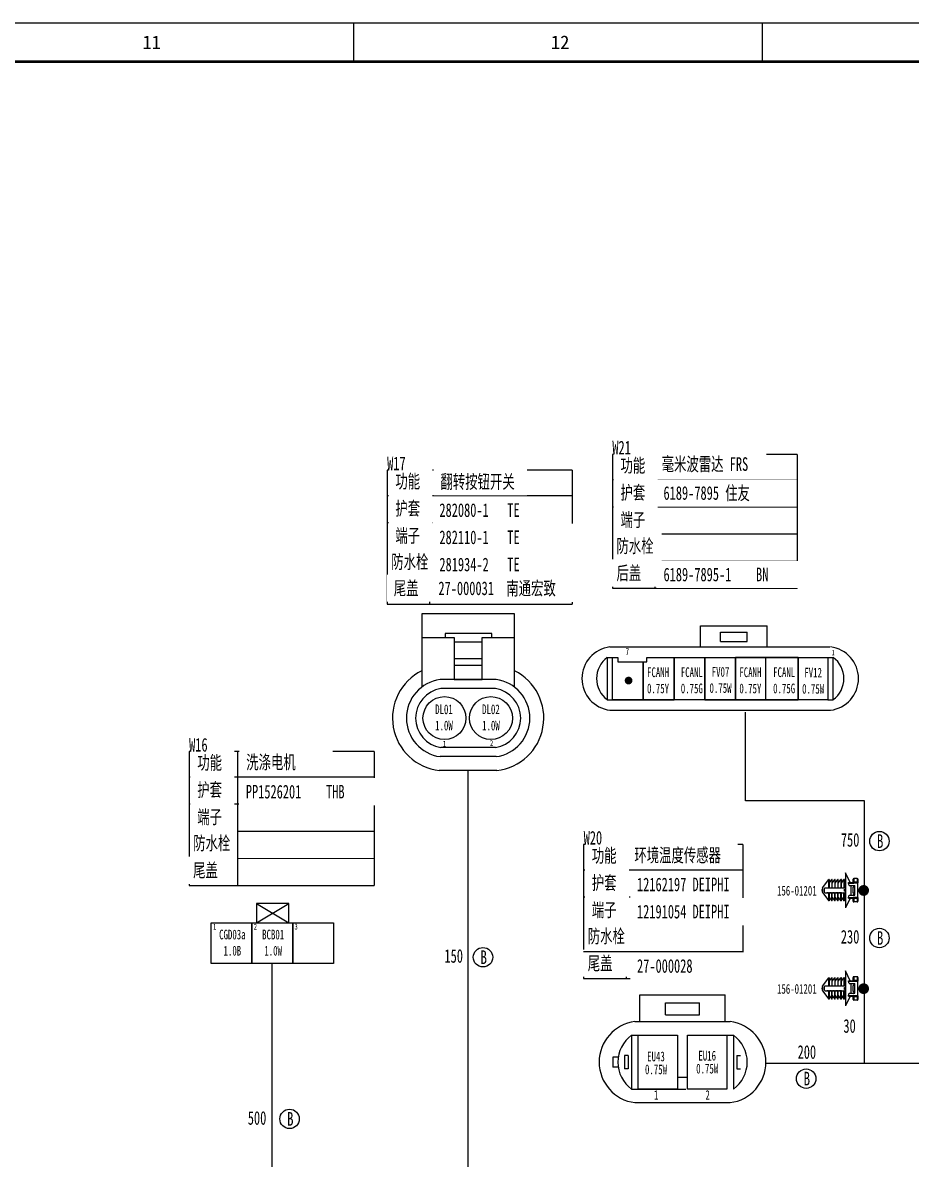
# Model space of a CAD drawing. Header units: millimetres. Extents: x 3853 to 7217, y 3585 to 4426.
# Drawn here: x 4924.1 to 5152.8, y 4133.3 to 4425.9 of the extents above; entities that cross this region are included whole.
import ezdxf

# ---------------------------------------------------------------- set-up
doc = ezdxf.new("R2010")
doc.units = ezdxf.units.MM
doc.layers.get('0').update_dxf_attribs({"lineweight": 25})
doc.layers.add('_0', color=7, linetype='Continuous', lineweight=25)
doc.layers.add('图框层', color=7, linetype='Continuous', lineweight=25)
doc.styles.get("Standard").update_dxf_attribs({"font": ''})
doc.styles.add('标准', font='', dxfattribs={"width": 0.667})
doc.styles.get('Standard').set_extended_font_data('SimSun')
doc.styles.get('标准').set_extended_font_data('SimSun')

# ---------------------------------------------------------------- blocks, each defined once
blk = doc.blocks.new('ZwmFrameMain_A0X4^_^分区图框^_^landscape')
at = {"color": 3}
for p, q in [((1131.38, 831), (1131.38, 821)), ((1236.5, 831), (1236.5, 821))]:
    blk.add_line(p, q, dxfattribs=at)
at = {"lineweight": 50}
blk.add_line((0, 821), (3329, 821), dxfattribs=at)
at = {"layer": '图框层', "color": 1}
blk.add_line((-25, 831), (3339, 831), dxfattribs=at)
at = {"color": 3, "char_height": 3.5, "attachment_point": 1}
for s, insert in [('11', (1077.03, 827.71)), ('12', (1182.15, 827.71))]:
    blk.add_mtext_dynamic_manual_height_columns(s, width=5.7094, gutter_width=1, heights=[0], dxfattribs=dict(at, insert=insert))

msp = doc.modelspace()

# ---------------------------------------------------------------- hatches: boundary and pattern name
at = {"layer": '_0', "lineweight": -3}
h = msp.add_hatch(color=0, dxfattribs=at)
edge = h.paths.add_edge_path()
edge.add_arc((5080.05, 4256.55), 1.01, 135, 495, ccw=False)
at = {"layer": '_0'}
h = msp.add_hatch(color=0, dxfattribs=at)
edge = h.paths.add_edge_path()
edge.add_arc((5140.55, 4202.51), 1.4, -45, 315, ccw=False)
h = msp.add_hatch(color=1, dxfattribs=at)
edge = h.paths.add_edge_path()
edge.add_arc((5140.55, 4177.22), 1.4, -45, 315, ccw=False)

# ---------------------------------------------------------------- linework, layer by layer
at = {"layer": '_0', "color": 0, "linetype": 'ByBlock', "lineweight": -3}
for p, q in [((5123.47, 4314.79), (5075.87, 4314.79)), ((5086.78, 4314.79), (5086.79, 4280.3)), ((5065.52, 4310.71), (5017.91, 4310.71)), ((5028.82, 4310.71), (5028.83, 4276.22)), ((5075.86, 4301.29), (5123.47, 4301.29)), ((5017.9, 4297.21), (5065.52, 4297.21)), ((5075.87, 4294.29), (5123.47, 4294.29)), ((5075.87, 4294.29), (5123.47, 4294.29)), ((5017.91, 4290.21), (5065.52, 4290.21)), ((5017.91, 4290.21), (5065.52, 4290.21)), ((5075.87, 4287.29), (5123.47, 4287.3)), ((5017.91, 4283.21), (5065.52, 4283.22)), ((5075.87, 4280.3), (5123.47, 4280.31)), ((5017.91, 4276.22), (5065.52, 4276.23)), ((5050.69, 4273.73), (5026.82, 4273.73)), ((5026.82, 4273.73), (5026.82, 4254.86)), ((5050.69, 4254.86), (5050.69, 4273.73)), ((5026.82, 4267.68), (5035.17, 4267.68)), ((5044.86, 4268.69), (5032.83, 4268.69)), ((5032.83, 4268.69), (5032.83, 4267.68)), ((5035.17, 4267.68), (5035.17, 4256.82)), ((5042.41, 4256.82), (5042.41, 4267.68)), ((5042.41, 4267.68), (5050.69, 4267.68)), ((5044.86, 4267.68), (5044.86, 4268.69)), ((5042.41, 4266.42), (5035.17, 4266.42)), ((5035.17, 4266.42), (5035.17, 4262.25)), ((5035.17, 4262.25), (5042.41, 4262.25)), ((5042.41, 4260.41), (5035.17, 4260.41)), ((5042.41, 4260.41), (5035.17, 4260.41)), ((5045.95, 4256.82), (5031.56, 4256.82)), ((5035.17, 4256.82), (5042.41, 4256.82)), ((5045.78, 4254.47), (5031.73, 4254.47)), ((5014.54, 4238.27), (4966.94, 4238.27)), ((5045.78, 4239.32), (5031.73, 4239.32)), ((5045.95, 4236.97), (5031.56, 4236.97)), ((5046.17, 4233.38), (5031.34, 4233.38)), ((5046.17, 4233.38), (5031.34, 4233.38)), ((5038.76, 4105.01), (5038.76, 4233.38)), ((4966.92, 4224.77), (5014.54, 4224.77)), ((4966.93, 4217.77), (5014.54, 4217.77)), ((4966.94, 4217.77), (5014.54, 4217.77)), ((5109.44, 4214.33), (5068.49, 4214.33)), ((5079.39, 4214.33), (5079.4, 4179.84)), ((4966.94, 4210.77), (5014.54, 4210.78)), ((4966.94, 4203.78), (5014.54, 4203.79)), ((5068.47, 4200.83), (5109.44, 4200.83)), ((4984.27, 4194.21), (4992.58, 4199.18)), ((4984.27, 4199.18), (4992.6, 4194.21)), ((4992.58, 4199.18), (4984.27, 4199.18)), ((4984.27, 4199.18), (4984.27, 4194.21)), ((4992.58, 4194.21), (4992.58, 4199.18)), ((4978.96, 4194.21), (4987.27, 4194.21)), ((5068.48, 4193.83), (5109.44, 4193.83)), ((5068.49, 4193.83), (5109.44, 4193.83)), ((4988.36, 4105.01), (4988.36, 4183.73)), ((5068.49, 4179.84), (5109.44, 4179.85))]:
    msp.add_line(p, q, dxfattribs=at)
at = {"layer": '_0', "color": 0}
for p, q in [((5075.87, 4308.29), (5123.47, 4308.28)), ((5017.91, 4304.21), (5065.52, 4304.2)), ((4966.94, 4231.77), (5014.54, 4231.75)), ((5068.49, 4207.83), (5109.44, 4207.81)), ((5082.98, 4168.73), (5082.98, 4175.6)), ((5082.98, 4175.6), (5104.88, 4175.6)), ((5089.55, 4170.49), (5089.55, 4173.56)), ((5089.55, 4173.56), (5098.31, 4173.56)), ((5098.31, 4170.49), (5098.31, 4173.56)), ((5104.88, 4168.73), (5104.88, 4175.6)), ((5089.55, 4170.49), (5098.31, 4170.49)), ((5081.67, 4168.73), (5106.19, 4168.73)), ((5080.79, 4165.24), (5080.79, 4151.36)), ((5080.79, 4165.24), (5092.61, 4165.24)), ((5092.61, 4164.43), (5092.61, 4152.17)), ((5095.24, 4165.24), (5107.07, 4165.24)), ((5107.07, 4165.24), (5107.07, 4151.36)), ((5107.07, 4165.24), (5107.07, 4151.36)), ((5077.41, 4159.6), (5075.97, 4159.6)), ((5075.97, 4159.6), (5075.97, 4156.98)), ((5079.04, 4160.05), (5079.04, 4156.55)), ((5079.91, 4160.04), (5079.04, 4160.04)), ((5079.91, 4160.05), (5079.91, 4156.55)), ((5107.94, 4160.05), (5107.94, 4156.55)), ((5107.94, 4160.05), (5108.82, 4160.05)), ((5077.41, 4156.99), (5075.97, 4156.99)), ((5079.91, 4156.55), (5079.04, 4156.55)), ((5107.94, 4156.55), (5108.82, 4156.55)), ((5092.61, 4154.43), (5095.24, 4154.43)), ((5080.79, 4151.36), (5094.8, 4151.36)), ((5081.67, 4147.87), (5106.19, 4147.87))]:
    msp.add_line(p, q, dxfattribs=at)
at = {"layer": '_0', "color": 0, "lineweight": -3}
for p, q in [((5098.56, 4265.24), (5098.56, 4270.61)), ((5098.56, 4270.61), (5115.71, 4270.61)), ((5115.71, 4265.24), (5115.71, 4270.61)), ((5103.71, 4266.61), (5103.71, 4269.02)), ((5103.71, 4269.02), (5110.57, 4269.02)), ((5110.57, 4266.61), (5110.57, 4269.02)), ((5075.26, 4265.24), (5131.81, 4265.24)), ((5103.71, 4266.61), (5110.57, 4266.61)), ((5074.57, 4262.5), (5074.57, 4251.63)), ((5074.57, 4262.5), (5075.93, 4262.5)), ((5075.93, 4262.5), (5077.3, 4262.5)), ((5075.93, 4251.63), (5075.93, 4262.5)), ((5075.93, 4262.5), (5077.3, 4262.5)), ((5077.3, 4262.5), (5077.3, 4261.38)), ((5077.3, 4261.38), (5084.75, 4261.38)), ((5083.83, 4261.38), (5083.83, 4251.63)), ((5083.83, 4251.63), (5083.83, 4261.38)), ((5084.75, 4262.5), (5091.74, 4262.5)), ((5084.75, 4261.38), (5084.75, 4262.5)), ((5091.74, 4262.5), (5091.74, 4251.63)), ((5107.54, 4262.5), (5114.5, 4262.5)), ((5114.5, 4262.5), (5132.7, 4262.5)), ((5115.39, 4251.63), (5115.39, 4262.5)), ((5123.69, 4251.63), (5123.69, 4262.5)), ((5131.35, 4262.5), (5131.35, 4251.63)), ((5131.35, 4262.5), (5131.35, 4251.63)), ((5131.35, 4262.5), (5131.35, 4251.63)), ((5131.35, 4262.5), (5131.35, 4251.63)), ((5131.35, 4262.5), (5132.7, 4262.5)), ((5132.7, 4251.63), (5132.7, 4262.5)), ((5074.57, 4251.63), (5083.83, 4251.63)), ((5083.83, 4251.63), (5075.93, 4251.63)), ((5083.83, 4251.63), (5091.74, 4251.63)), ((5091.74, 4251.63), (5083.83, 4251.63)), ((5099.64, 4251.63), (5107.54, 4251.63)), ((5114.5, 4251.63), (5107.54, 4251.63)), ((5122.4, 4251.63), (5114.5, 4251.63)), ((5123.09, 4251.63), (5122.4, 4251.63)), ((5131.35, 4251.63), (5122.4, 4251.63)), ((5131.35, 4251.63), (5132.7, 4251.63)), ((5075.26, 4248.9), (5132.02, 4248.9))]:
    msp.add_line(p, q, dxfattribs=at)
at = {"layer": '_0', "lineweight": -3}
for p, q in [((5110.18, 4225.61), (5110.18, 4248.4)), ((5014.54, 4238.27), (5014.54, 4203.79)), ((5140.8, 4225.61), (5110.18, 4225.61)), ((5140.8, 4157.98), (5140.8, 4225.61))]:
    msp.add_line(p, q, dxfattribs=at)
at = {"layer": '_0', "color": 0, "lineweight": -2}
for p, q in [((5129.98, 4203.16), (5131.59, 4205.31)), ((5131.59, 4203.21), (5131.59, 4205.31)), ((5131.69, 4205.31), (5131.59, 4205.31)), ((5131.69, 4205.31), (5131.69, 4203.21)), ((5131.69, 4204.4), (5132.37, 4205.31)), ((5132.47, 4205.31), (5132.37, 4205.31)), ((5132.37, 4205.31), (5132.37, 4203.21)), ((5132.47, 4204.4), (5133.15, 4205.31)), ((5132.47, 4203.21), (5132.47, 4205.31)), ((5133.25, 4205.31), (5133.15, 4205.31)), ((5133.15, 4205.31), (5133.15, 4203.21)), ((5133.25, 4204.4), (5133.93, 4205.31)), ((5133.25, 4203.21), (5133.25, 4205.31)), ((5134.03, 4205.31), (5133.93, 4205.31)), ((5133.93, 4205.31), (5133.93, 4203.21)), ((5134.03, 4204.4), (5134.71, 4205.31)), ((5134.03, 4203.21), (5134.03, 4205.31)), ((5134.81, 4205.31), (5134.71, 4205.31)), ((5134.71, 4205.31), (5134.71, 4203.21)), ((5134.81, 4204.4), (5135.49, 4205.31)), ((5134.81, 4203.21), (5134.81, 4205.31)), ((5135.59, 4205.31), (5135.49, 4205.31)), ((5135.49, 4205.31), (5135.49, 4203.21)), ((5135.59, 4203.21), (5135.59, 4205.31)), ((5135.84, 4207.06), (5135.84, 4198.06)), ((5137.11, 4204.56), (5135.84, 4207.06)), ((5137.84, 4204.56), (5137.84, 4205.41)), ((5137.99, 4205.56), (5137.99, 4204.62)), ((5138.84, 4205.56), (5137.99, 4205.56)), ((5138.84, 4205.56), (5138.94, 4205.56)), ((5138.94, 4204.62), (5138.94, 4205.56)), ((5139.09, 4205.41), (5139.09, 4204.52)), ((5129.98, 4203.16), (5129.98, 4202.56)), ((5129.98, 4202.56), (5129.98, 4201.97)), ((5130.59, 4203.21), (5131.59, 4203.21)), ((5131.69, 4203.21), (5131.59, 4203.21)), ((5131.69, 4203.21), (5132.37, 4203.21)), ((5132.47, 4203.21), (5132.37, 4203.21)), ((5132.47, 4203.21), (5133.15, 4203.21)), ((5133.25, 4203.21), (5133.15, 4203.21)), ((5133.25, 4203.21), (5133.93, 4203.21)), ((5134.03, 4203.21), (5133.93, 4203.21)), ((5134.03, 4203.21), (5134.71, 4203.21)), ((5134.81, 4203.21), (5134.71, 4203.21)), ((5134.81, 4203.21), (5135.49, 4203.21)), ((5135.59, 4203.21), (5135.49, 4203.21)), ((5135.64, 4204.06), (5135.59, 4204.06)), ((5135.59, 4203.36), (5135.84, 4203.35)), ((5135.64, 4204.04), (5135.64, 4204.11)), ((5135.84, 4204.04), (5135.64, 4204.04)), ((5135.64, 4202.31), (5135.64, 4202.81)), ((5135.69, 4202.81), (5135.64, 4202.81)), ((5135.69, 4202.31), (5135.64, 4202.31)), ((5135.69, 4204.16), (5135.84, 4204.16)), ((5135.69, 4202.81), (5135.84, 4202.81)), ((5135.69, 4202.31), (5135.69, 4202.81)), ((5135.69, 4202.31), (5135.84, 4202.31)), ((5136.65, 4204.4), (5136.65, 4204.56)), ((5136.65, 4204.56), (5137.85, 4204.56)), ((5136.65, 4204.4), (5137.84, 4204.4)), ((5136.82, 4203.81), (5138.32, 4203.81)), ((5137.29, 4203.81), (5137.29, 4203.56)), ((5137.29, 4203.56), (5137.29, 4201.56)), ((5137.84, 4204.4), (5137.99, 4204.4)), ((5137.89, 4201.81), (5137.89, 4203.31)), ((5137.99, 4203.31), (5137.89, 4203.31)), ((5137.99, 4204.62), (5137.99, 4204.45)), ((5138.84, 4204.62), (5137.99, 4204.62)), ((5137.99, 4204.4), (5138.84, 4204.45)), ((5138.32, 4203.56), (5138.32, 4203.81)), ((5138.32, 4201.56), (5138.32, 4203.56)), ((5138.94, 4204.62), (5138.84, 4204.62)), ((5138.84, 4204.45), (5138.94, 4204.45)), ((5138.94, 4204.62), (5138.94, 4204.45)), ((5138.94, 4204.45), (5138.94, 4200.67)), ((5139.09, 4204.45), (5138.94, 4204.45)), ((5139.09, 4204.52), (5139.09, 4204.45)), ((5139.09, 4200.67), (5139.09, 4204.45)), ((5129.98, 4201.97), (5131.59, 4199.81)), ((5130.59, 4201.91), (5131.59, 4201.91)), ((5131.44, 4201.91), (5131.03, 4201.91)), ((5131.44, 4201.91), (5132.37, 4201.91)), ((5131.59, 4199.81), (5131.59, 4201.91)), ((5131.69, 4201.91), (5131.59, 4201.91)), ((5131.69, 4199.81), (5131.59, 4199.81)), ((5131.69, 4201.91), (5131.69, 4199.81)), ((5131.69, 4200.73), (5131.69, 4200.18)), ((5131.69, 4200.73), (5132.37, 4199.81)), ((5132.22, 4201.91), (5131.81, 4201.91)), ((5132.22, 4201.91), (5133.15, 4201.91)), ((5132.47, 4201.91), (5132.37, 4201.91)), ((5132.37, 4199.81), (5132.37, 4201.91)), ((5132.47, 4199.81), (5132.37, 4199.81)), ((5132.47, 4199.81), (5132.47, 4201.91)), ((5132.47, 4200.73), (5133.15, 4199.81)), ((5132.47, 4200.73), (5132.47, 4200.18)), ((5133, 4201.91), (5132.59, 4201.91)), ((5133, 4201.91), (5133.93, 4201.91)), ((5133.25, 4201.91), (5133.15, 4201.91)), ((5133.15, 4199.81), (5133.15, 4201.91)), ((5133.25, 4199.81), (5133.15, 4199.81)), ((5133.25, 4199.81), (5133.25, 4201.91)), ((5133.25, 4200.73), (5133.93, 4199.81)), ((5133.25, 4200.73), (5133.25, 4200.18)), ((5133.78, 4201.91), (5133.37, 4201.91)), ((5133.78, 4201.91), (5134.71, 4201.91)), ((5134.03, 4201.91), (5133.93, 4201.91)), ((5133.93, 4199.81), (5133.93, 4201.91)), ((5134.03, 4199.81), (5133.93, 4199.81)), ((5134.03, 4199.81), (5134.03, 4201.91)), ((5134.03, 4200.73), (5134.71, 4199.81)), ((5134.03, 4200.73), (5134.03, 4200.18)), ((5134.56, 4201.91), (5134.15, 4201.91)), ((5134.56, 4201.91), (5135.49, 4201.91)), ((5134.81, 4201.91), (5134.71, 4201.91)), ((5134.71, 4199.81), (5134.71, 4201.91)), ((5134.81, 4199.81), (5134.71, 4199.81)), ((5134.81, 4199.81), (5134.81, 4201.91)), ((5134.81, 4200.73), (5135.49, 4199.81)), ((5134.81, 4200.73), (5134.81, 4200.18)), ((5135.59, 4201.91), (5135.49, 4201.91)), ((5135.49, 4199.81), (5135.49, 4201.91)), ((5135.59, 4199.81), (5135.49, 4199.81)), ((5135.59, 4199.81), (5135.59, 4201.91)), ((5135.84, 4201.73), (5135.59, 4201.73)), ((5135.59, 4201.06), (5135.59, 4200.18)), ((5135.64, 4201.06), (5135.59, 4201.06)), ((5135.84, 4201.08), (5135.64, 4201.08)), ((5135.64, 4201.01), (5135.64, 4201.08)), ((5135.69, 4200.96), (5135.84, 4200.96)), ((5137.11, 4200.56), (5135.84, 4198.06)), ((5136.65, 4200.56), (5136.65, 4200.72)), ((5136.65, 4200.72), (5137.84, 4200.72)), ((5136.65, 4200.56), (5137.84, 4200.56)), ((5136.82, 4201.31), (5138.32, 4201.31)), ((5137.29, 4201.56), (5137.29, 4201.31)), ((5137.84, 4200.72), (5137.99, 4200.72)), ((5137.84, 4199.71), (5137.84, 4200.56)), ((5137.99, 4201.81), (5137.89, 4201.81)), ((5138.84, 4200.67), (5137.99, 4200.72)), ((5137.99, 4200.5), (5137.99, 4200.67)), ((5137.99, 4200.5), (5137.99, 4199.56)), ((5137.99, 4200.5), (5138.84, 4200.5)), ((5138.84, 4199.56), (5137.99, 4199.56)), ((5138.32, 4201.31), (5138.32, 4201.56)), ((5138.94, 4200.67), (5138.84, 4200.67)), ((5138.84, 4200.5), (5138.94, 4200.5)), ((5138.84, 4199.56), (5138.94, 4199.56)), ((5139.09, 4200.67), (5138.94, 4200.67)), ((5138.94, 4200.5), (5138.94, 4200.67)), ((5138.94, 4199.56), (5138.94, 4200.5)), ((5139.09, 4200.67), (5139.09, 4200.61)), ((5139.09, 4200.61), (5139.09, 4199.71))]:
    msp.add_line(p, q, dxfattribs=at)
at = {"layer": '_0', "color": 1, "lineweight": -2}
for p, q in [((5129.98, 4177.87), (5131.59, 4180.02)), ((5131.59, 4177.92), (5131.59, 4180.02)), ((5131.69, 4180.02), (5131.59, 4180.02)), ((5131.69, 4180.02), (5131.69, 4177.92)), ((5131.69, 4179.11), (5132.37, 4180.02)), ((5132.47, 4180.02), (5132.37, 4180.02)), ((5132.37, 4180.02), (5132.37, 4177.92)), ((5132.47, 4179.11), (5133.15, 4180.02)), ((5132.47, 4177.92), (5132.47, 4180.02)), ((5133.25, 4180.02), (5133.15, 4180.02)), ((5133.15, 4180.02), (5133.15, 4177.92)), ((5133.25, 4179.11), (5133.93, 4180.02)), ((5133.25, 4177.92), (5133.25, 4180.02)), ((5134.03, 4180.02), (5133.93, 4180.02)), ((5133.93, 4180.02), (5133.93, 4177.92)), ((5134.03, 4179.11), (5134.71, 4180.02)), ((5134.03, 4177.92), (5134.03, 4180.02)), ((5134.81, 4180.02), (5134.71, 4180.02)), ((5134.71, 4180.02), (5134.71, 4177.92)), ((5134.81, 4179.11), (5135.49, 4180.02)), ((5134.81, 4177.92), (5134.81, 4180.02)), ((5135.59, 4180.02), (5135.49, 4180.02)), ((5135.49, 4180.02), (5135.49, 4177.92)), ((5135.59, 4177.92), (5135.59, 4180.02)), ((5135.84, 4181.77), (5135.84, 4172.77)), ((5137.11, 4179.27), (5135.84, 4181.77)), ((5136.65, 4179.11), (5136.65, 4179.27)), ((5136.65, 4179.27), (5137.85, 4179.27)), ((5136.65, 4179.11), (5137.84, 4179.11)), ((5137.84, 4179.27), (5137.84, 4180.12)), ((5137.84, 4179.11), (5137.99, 4179.11)), ((5137.99, 4180.27), (5137.99, 4179.33)), ((5138.84, 4180.27), (5137.99, 4180.27)), ((5137.99, 4179.33), (5137.99, 4179.16)), ((5138.84, 4179.33), (5137.99, 4179.33)), ((5137.99, 4179.11), (5138.84, 4179.16)), ((5138.84, 4180.27), (5138.94, 4180.27)), ((5138.94, 4179.33), (5138.84, 4179.33)), ((5138.84, 4179.16), (5138.94, 4179.16)), ((5138.94, 4179.33), (5138.94, 4180.27)), ((5138.94, 4179.33), (5138.94, 4179.16)), ((5138.94, 4179.16), (5138.94, 4175.38)), ((5139.09, 4179.16), (5138.94, 4179.16)), ((5139.09, 4180.12), (5139.09, 4179.23)), ((5139.09, 4179.23), (5139.09, 4179.16)), ((5139.09, 4175.38), (5139.09, 4179.16)), ((5129.98, 4177.87), (5129.98, 4177.27)), ((5129.98, 4177.27), (5129.98, 4176.67)), ((5129.98, 4176.67), (5131.59, 4174.52)), ((5130.59, 4177.92), (5131.59, 4177.92)), ((5130.59, 4176.62), (5131.59, 4176.62)), ((5131.44, 4176.62), (5131.03, 4176.62)), ((5131.44, 4176.62), (5132.37, 4176.62)), ((5131.69, 4177.92), (5131.59, 4177.92)), ((5131.59, 4174.52), (5131.59, 4176.62)), ((5131.69, 4176.62), (5131.59, 4176.62)), ((5131.69, 4177.92), (5132.37, 4177.92)), ((5131.69, 4176.62), (5131.69, 4174.52)), ((5132.22, 4176.62), (5131.81, 4176.62)), ((5132.22, 4176.62), (5133.15, 4176.62)), ((5132.47, 4177.92), (5132.37, 4177.92)), ((5132.47, 4176.62), (5132.37, 4176.62)), ((5132.37, 4174.52), (5132.37, 4176.62)), ((5132.47, 4177.92), (5133.15, 4177.92)), ((5132.47, 4174.52), (5132.47, 4176.62)), ((5133, 4176.62), (5132.59, 4176.62)), ((5133, 4176.62), (5133.93, 4176.62)), ((5133.25, 4177.92), (5133.15, 4177.92)), ((5133.25, 4176.62), (5133.15, 4176.62)), ((5133.15, 4174.52), (5133.15, 4176.62)), ((5133.25, 4177.92), (5133.93, 4177.92)), ((5133.25, 4174.52), (5133.25, 4176.62)), ((5133.78, 4176.62), (5133.37, 4176.62)), ((5133.78, 4176.62), (5134.71, 4176.62)), ((5134.03, 4177.92), (5133.93, 4177.92)), ((5134.03, 4176.62), (5133.93, 4176.62)), ((5133.93, 4174.52), (5133.93, 4176.62)), ((5134.03, 4177.92), (5134.71, 4177.92)), ((5134.03, 4174.52), (5134.03, 4176.62)), ((5134.56, 4176.62), (5134.15, 4176.62)), ((5134.56, 4176.62), (5135.49, 4176.62)), ((5134.81, 4177.92), (5134.71, 4177.92)), ((5134.81, 4176.62), (5134.71, 4176.62)), ((5134.71, 4174.52), (5134.71, 4176.62)), ((5134.81, 4177.92), (5135.49, 4177.92)), ((5134.81, 4174.52), (5134.81, 4176.62)), ((5135.59, 4177.92), (5135.49, 4177.92)), ((5135.59, 4176.62), (5135.49, 4176.62)), ((5135.49, 4174.52), (5135.49, 4176.62)), ((5135.64, 4178.77), (5135.59, 4178.77)), ((5135.59, 4178.07), (5135.84, 4178.06)), ((5135.59, 4174.52), (5135.59, 4176.62)), ((5135.84, 4176.44), (5135.59, 4176.44)), ((5135.64, 4178.75), (5135.64, 4178.82)), ((5135.84, 4178.75), (5135.64, 4178.75)), ((5135.64, 4177.02), (5135.64, 4177.52)), ((5135.69, 4177.52), (5135.64, 4177.52)), ((5135.69, 4177.02), (5135.64, 4177.02)), ((5135.69, 4178.87), (5135.84, 4178.87)), ((5135.69, 4177.52), (5135.84, 4177.52)), ((5135.69, 4177.02), (5135.69, 4177.52)), ((5135.69, 4177.02), (5135.84, 4177.02)), ((5136.82, 4178.52), (5138.32, 4178.52)), ((5136.82, 4176.02), (5138.32, 4176.02)), ((5137.29, 4178.52), (5137.29, 4178.27)), ((5137.29, 4178.27), (5137.29, 4176.27)), ((5137.29, 4176.27), (5137.29, 4176.02)), ((5137.89, 4176.52), (5137.89, 4178.02)), ((5137.99, 4178.02), (5137.89, 4178.02)), ((5137.99, 4176.52), (5137.89, 4176.52)), ((5138.32, 4178.27), (5138.32, 4178.52)), ((5138.32, 4176.27), (5138.32, 4178.27)), ((5138.32, 4176.02), (5138.32, 4176.27)), ((5131.69, 4174.52), (5131.59, 4174.52)), ((5131.69, 4175.43), (5131.69, 4174.89)), ((5131.69, 4175.43), (5132.37, 4174.52)), ((5132.47, 4174.52), (5132.37, 4174.52)), ((5132.47, 4175.43), (5133.15, 4174.52)), ((5132.47, 4175.43), (5132.47, 4174.89)), ((5133.25, 4174.52), (5133.15, 4174.52)), ((5133.25, 4175.43), (5133.93, 4174.52)), ((5133.25, 4175.43), (5133.25, 4174.89)), ((5134.03, 4174.52), (5133.93, 4174.52)), ((5134.03, 4175.43), (5134.71, 4174.52)), ((5134.03, 4175.43), (5134.03, 4174.89)), ((5134.81, 4174.52), (5134.71, 4174.52)), ((5134.81, 4175.43), (5135.49, 4174.52)), ((5134.81, 4175.43), (5134.81, 4174.89)), ((5135.59, 4174.52), (5135.49, 4174.52)), ((5135.59, 4175.77), (5135.59, 4174.89)), ((5135.64, 4175.77), (5135.59, 4175.77)), ((5135.84, 4175.79), (5135.64, 4175.79)), ((5135.64, 4175.72), (5135.64, 4175.79)), ((5135.69, 4175.67), (5135.84, 4175.67)), ((5137.11, 4175.27), (5135.84, 4172.77)), ((5136.65, 4175.27), (5136.65, 4175.43)), ((5136.65, 4175.43), (5137.84, 4175.43)), ((5136.65, 4175.27), (5137.84, 4175.27)), ((5137.84, 4175.43), (5137.99, 4175.43)), ((5137.84, 4174.42), (5137.84, 4175.27)), ((5138.84, 4175.38), (5137.99, 4175.43)), ((5137.99, 4175.21), (5137.99, 4175.38)), ((5137.99, 4175.21), (5137.99, 4174.27)), ((5137.99, 4175.21), (5138.84, 4175.21)), ((5138.84, 4174.27), (5137.99, 4174.27)), ((5138.94, 4175.38), (5138.84, 4175.38)), ((5138.84, 4175.21), (5138.94, 4175.21)), ((5138.84, 4174.27), (5138.94, 4174.27)), ((5139.09, 4175.38), (5138.94, 4175.38)), ((5138.94, 4175.21), (5138.94, 4175.38)), ((5138.94, 4174.27), (5138.94, 4175.21)), ((5139.09, 4175.38), (5139.09, 4175.31)), ((5139.09, 4175.31), (5139.09, 4174.42))]:
    msp.add_line(p, q, dxfattribs=at)
at = {"layer": '_0'}
msp.add_line((5191.73, 4157.98), (5115.38, 4157.98), dxfattribs=at)
at = {"layer": '_0', "color": 0, "lineweight": -3}
for points in [[(5091.74, 4262.5), (5099.64, 4262.5), (5099.64, 4251.63), (5091.74, 4251.63)], [(5099.64, 4262.5), (5107.54, 4262.5), (5107.54, 4251.63), (5099.64, 4251.63)]]:
    msp.add_lwpolyline(points, close=True, dxfattribs=at)
at = {"layer": '_0', "color": 0, "lineweight": 30}
msp.add_lwpolyline([(5107.54, 4262.5), (5123.69, 4262.5), (5123.69, 4251.63), (5107.54, 4251.63)], close=True, dxfattribs=at)
at = {"layer": '_0', "color": 0, "lineweight": -2}
for points in [[(5130.47, 4202.51), (5130.5, 4202.85), (5130.59, 4203.21)], [(5130.59, 4201.91), (5130.51, 4202.22), (5130.47, 4202.51)], [(5137.99, 4204.62), (5137.89, 4204.6), (5137.85, 4204.56)], [(5137.99, 4203.81), (5138, 4203.81), (5138.01, 4203.8), (5138.03, 4203.78), (5138.04, 4203.74)], [(5138.07, 4203.56), (5138.05, 4203.69), (5138.02, 4203.79), (5138.01, 4203.8), (5138, 4203.81), (5137.99, 4203.81)], [(5138.07, 4203.56), (5138.05, 4203.43), (5138.02, 4203.34), (5138.01, 4203.32), (5138, 4203.32), (5137.99, 4203.31)], [(5138.07, 4203.53), (5138.04, 4203.38), (5138.02, 4203.33), (5138, 4203.31), (5137.99, 4203.31)], [(5138.94, 4204.62), (5138.99, 4204.61), (5139.04, 4204.59), (5139.08, 4204.55), (5139.09, 4204.52)], [(5137.85, 4200.57), (5137.86, 4200.64), (5137.89, 4200.67)], [(5137.99, 4200.5), (5137.89, 4200.53), (5137.85, 4200.57)], [(5137.99, 4201.81), (5138, 4201.81), (5138.01, 4201.8), (5138.03, 4201.77), (5138.04, 4201.73)], [(5138.07, 4201.56), (5138.05, 4201.69), (5138.02, 4201.79), (5138.01, 4201.8), (5138, 4201.81), (5137.99, 4201.81)], [(5137.99, 4201.31), (5138, 4201.32), (5138.01, 4201.32), (5138.03, 4201.35), (5138.05, 4201.42), (5138.07, 4201.56)], [(5138.94, 4200.5), (5138.99, 4200.51), (5139.04, 4200.53), (5139.08, 4200.58), (5139.09, 4200.61)]]:
    msp.add_lwpolyline(points, dxfattribs=at)
at = {"layer": '_0', "color": 0, "linetype": 'ByBlock', "lineweight": -3}
for points in [[(4983.12, 4183.73), (4972.64, 4183.73), (4972.64, 4194.21), (4983.12, 4194.21)], [(4993.6, 4183.73), (4983.12, 4183.73), (4983.12, 4194.21), (4993.6, 4194.21)], [(5004.08, 4183.73), (4993.6, 4183.73), (4993.6, 4194.21), (5004.08, 4194.21)]]:
    msp.add_lwpolyline(points, close=True, dxfattribs=at)
at = {"layer": '_0', "color": 1, "lineweight": -2}
for points in [[(5137.99, 4179.33), (5137.89, 4179.31), (5137.85, 4179.27)], [(5138.94, 4179.33), (5138.99, 4179.32), (5139.04, 4179.3), (5139.08, 4179.26), (5139.09, 4179.23)], [(5130.47, 4177.22), (5130.5, 4177.56), (5130.59, 4177.92)], [(5130.59, 4176.62), (5130.51, 4176.93), (5130.47, 4177.22)], [(5137.99, 4178.52), (5138, 4178.52), (5138.01, 4178.51), (5138.03, 4178.49), (5138.04, 4178.45)], [(5138.07, 4178.27), (5138.05, 4178.4), (5138.02, 4178.5), (5138.01, 4178.51), (5138, 4178.52), (5137.99, 4178.52)], [(5138.07, 4178.27), (5138.05, 4178.14), (5138.02, 4178.05), (5138.01, 4178.03), (5138, 4178.02), (5137.99, 4178.02)], [(5138.07, 4178.24), (5138.04, 4178.09), (5138.02, 4178.04), (5138, 4178.02), (5137.99, 4178.02)], [(5137.99, 4176.52), (5138, 4176.52), (5138.01, 4176.51), (5138.03, 4176.48), (5138.04, 4176.44)], [(5138.07, 4176.27), (5138.05, 4176.4), (5138.02, 4176.5), (5138.01, 4176.51), (5138, 4176.52), (5137.99, 4176.52)], [(5137.99, 4176.02), (5138, 4176.03), (5138.01, 4176.03), (5138.03, 4176.06), (5138.05, 4176.13), (5138.07, 4176.27)], [(5137.85, 4175.28), (5137.86, 4175.35), (5137.89, 4175.38)], [(5137.99, 4175.21), (5137.89, 4175.24), (5137.85, 4175.28)], [(5138.94, 4175.21), (5138.99, 4175.22), (5139.04, 4175.24), (5139.08, 4175.28), (5139.09, 4175.31)]]:
    msp.add_lwpolyline(points, dxfattribs=at)
at = {"layer": '_0', "color": 0}
for points in [[(5082.52, 4165.24), (5092.61, 4165.24), (5092.61, 4151.36), (5082.52, 4151.36)], [(5095.24, 4165.24), (5105.33, 4165.24), (5105.33, 4151.36), (5095.24, 4151.36)]]:
    msp.add_lwpolyline(points, close=True, dxfattribs=at)
at = {"layer": '_0', "color": 0, "linetype": 'ByBlock', "lineweight": -3}
for centre, radius in [((5032.67, 4246.89), 5.53), ((5044.63, 4246.89), 5.53), ((5144.6, 4215.2), 2.5), ((5144.6, 4190.26), 2.5), ((5042.58, 4185.31), 2.5), ((5125.75, 4154.05), 2.5), ((4992.8, 4143.68), 2.5)]:
    msp.add_circle(centre, radius, dxfattribs=at)
at = {"layer": '_0', "color": 0, "lineweight": -3}
for centre, radius, start, end in [((5076.29, 4257.07), 8.23, 97.1808, 262.8192), ((5130.99, 4257.07), 8.23, 277.1808, 82.8192), ((5078.54, 4257.07), 6.73, 126.1486, 233.8514), ((5128.73, 4257.07), 6.73, 306.1486, 53.8514)]:
    msp.add_arc(centre, radius, start, end, dxfattribs=at)
at = {"layer": '_0', "color": 0, "linetype": 'ByBlock', "lineweight": -3}
for centre, radius, start, end in [((5032.89, 4246.89), 13.6, 116.4828, 263.4859), ((5032.89, 4246.89), 13.6, 116.4828, 263.4859), ((5044.63, 4246.89), 13.6, 276.5141, 63.4987), ((5044.63, 4246.89), 13.6, 276.5141, 63.4987), ((5032.89, 4246.89), 10.02, 97.5927, 262.4073), ((5044.63, 4246.89), 10.02, 277.5927, 82.4073), ((5032.89, 4246.89), 7.67, 98.6806, 261.3194), ((5044.63, 4246.89), 7.67, 278.6806, 81.3194)]:
    msp.add_arc(centre, radius, start, end, dxfattribs=at)
at = {"layer": '_0', "color": 0, "lineweight": -2}
for centre, radius, start, end in [((5137.99, 4205.41), 0.15, 90.0109, 179.9949), ((5138.94, 4205.41), 0.15, 0.0067, 89.9891), ((5130.79, 4202.56), 1, 143.3437, 216.6563), ((5135.69, 4204.11), 0.05, 90, 180), ((5128.3, 4201.68), 8.78, 14.0438, 18.0619), ((5138, 4204.55), 0.151, 176.7895, 221.4835), ((5137.99, 4204.54), 0.14, 221.9793, 268.3229), ((5135.69, 4201.01), 0.05, 180, 270), ((5128.3, 4203.44), 8.78, 341.9381, 345.9562), ((5137.99, 4199.71), 0.15, 180.0051, 269.9891), ((5137.99, 4200.58), 0.14, 91.6909, 138.0317), ((5137.48, 4201.55), 0.582, 343.3064, 359.4791), ((5138.94, 4199.71), 0.15, 270.0109, 359.9933)]:
    msp.add_arc(centre, radius, start, end, dxfattribs=at)
at = {"layer": '_0', "color": 1, "lineweight": -2}
for centre, radius, start, end in [((5128.3, 4176.39), 8.78, 14.0438, 18.0619), ((5137.99, 4180.12), 0.15, 90.0109, 179.9949), ((5138, 4179.26), 0.151, 176.7895, 221.4835), ((5137.99, 4179.25), 0.14, 221.9793, 268.3229), ((5138.94, 4180.12), 0.15, 0.0067, 89.9891), ((5130.79, 4177.27), 1, 143.3437, 216.6563), ((5135.69, 4178.82), 0.05, 90, 180), ((5128.3, 4178.15), 8.78, 341.9381, 345.9562), ((5137.48, 4176.26), 0.582, 343.3064, 359.4791), ((5135.69, 4175.72), 0.05, 180, 270), ((5137.99, 4174.42), 0.15, 180.0051, 269.9891), ((5137.99, 4175.29), 0.14, 91.6909, 138.0317), ((5138.94, 4174.42), 0.15, 270.0109, 359.9933)]:
    msp.add_arc(centre, radius, start, end, dxfattribs=at)
at = {"layer": '_0', "color": 0}
for centre, radius, start, end in [((5082.98, 4158.3), 10.51, 97.1808, 262.8192), ((5104.88, 4158.3), 10.51, 277.1808, 82.8192), ((5085.86, 4158.3), 8.59, 126.1486, 233.8514), ((5102, 4158.3), 8.59, 306.1486, 53.8514)]:
    msp.add_arc(centre, radius, start, end, dxfattribs=at)

# ---------------------------------------------------------------- texts
at = {"layer": '_0', "color": 0, "style": '标准', "width": 0.667}
for s, p in [('1', (5086.59, 4148.61)), ('2', (5099.84, 4148.61))]:
    msp.add_text(s, height=2.46, dxfattribs=at).set_placement(p)
at = {"layer": '_0', "color": 0, "lineweight": -3, "attachment_point": 1, "style": '标准'}
for s, insert, char_height, width in [('7', (5079.26, 4264.87), 1.71, 4.886), ('1', (5132.33, 4264.49), 1.43, 4.0716)]:
    msp.add_mtext(s, dxfattribs=dict(at, insert=insert, char_height=char_height, width=width))
at = {"layer": '_0', "color": 0, "char_height": 2.5, "width": 4.9731, "attachment_point": 1, "style": '标准'}
for s, insert in [('\\pxqc;{\\fFangSong_GB2312|b0|i0|c134|p2;FCANH\\P0.75Y}', (5085.15, 4259.94)), ('\\pxqc;{\\fFangSong_GB2312|b0|i0|c134|p2;FCANL\\P0.75G}', (5093.84, 4259.94)), ('\\pxqc;{\\fFangSong_GB2312|b0|i0|c134|p2;FV07\\P0.75W}', (5101.23, 4260.04)), ('\\pxqc;{\\fFangSong_GB2312|b0|i0|c134|p2;FCANH\\P0.75Y}', (5108.91, 4259.94)), ('\\pxqc;{\\fFangSong_GB2312|b0|i0|c134|p2;FCANL\\P0.75G}', (5117.6, 4259.94)), ('\\pxqc;{\\fFangSong_GB2312|b0|i0|c134|p2;FV12\\P0.75W}', (5125.06, 4259.84)), ('\\pxqc;{\\fFangSong_GB2312|b0|i0|c134|p2;DL01\\P1.0W}', (5030.05, 4250.4)), ('\\pxqc;{\\fFangSong_GB2312|b0|i0|c134|p2;DL02\\P1.0W}', (5042.14, 4250.4)), ('\\pxqc;{\\fFangSong_GB2312|b0|i0|c134|p2;CGD03a\\P1.0B}', (4975.59, 4192.41)), ('\\pxqc;{\\fFangSong_GB2312|b0|i0|c134|p2;BCB01\\P1.0W}', (4986.09, 4192.41)), ('\\pxsm0.8,qc,t0.32;{\\fFangSong_GB2312|b0|i0|c134|p2;EU43\\P0.75W}', (5084.62, 4161.02)), ('\\pxsm0.8,qc,t0.32;{\\fFangSong_GB2312|b0|i0|c134|p2;EU16\\P0.75W}', (5097.8, 4161.22))]:
    msp.add_mtext(s, dxfattribs=dict(at, insert=insert))
at = {"layer": '_0', "color": 0, "linetype": 'ByBlock', "lineweight": -3, "attachment_point": 1, "style": '标准'}
for s, insert, char_height, width in [('1', (5032.26, 4241.03), 1.5, 0.0275), ('2', (5044.38, 4241.19), 1.5, 4.85722573273506e-17), ('{\\W0.7;B}', (5143.95, 4216.96), 3.5, 2.4249), ('1', (4973.12, 4193.95), 1.5, 0.0275), ('2', (4983.6, 4193.95), 1.5, 0.0275), ('3', (4994.09, 4193.95), 1.5, 0.0275), ('{\\W0.7;B}', (5143.95, 4192.02), 3.5, 2.4249), ('{\\W0.7;B}', (5041.93, 4187.07), 3.5, 2.4249), ('{\\W0.7;B}', (5125.1, 4155.81), 3.5, 2.4249), ('{\\W0.7;B}', (4992.15, 4145.44), 3.5, 2.4249)]:
    msp.add_mtext(s, dxfattribs=dict(at, insert=insert, char_height=char_height, width=width))
at = {"layer": '_0', "color": 1, "linetype": 'ByBlock', "lineweight": -3, "char_height": 3.5, "attachment_point": 1, "style": '标准'}
for s, insert in [('750', (5134.68, 4217.29)), ('30', (5135.34, 4169.37))]:
    msp.add_mtext(s, dxfattribs=dict(at, insert=insert))
at = {"layer": '_0', "color": 0, "linetype": 'ByBlock', "lineweight": -3, "char_height": 3.5, "attachment_point": 1, "style": '标准'}
for s, insert in [('230', (5134.68, 4192.34)), ('150', (5032.66, 4187.4)), ('200', (5123.55, 4162.66)), ('500', (4982.05, 4145.68))]:
    msp.add_mtext(s, dxfattribs=dict(at, insert=insert))

# ---------------------------------------------------------------- next in the draw order: texts
at = {"layer": '_0', "color": 0, "char_height": 3.5, "attachment_point": 1, "style": '标准', "bg_fill": 2}
for s, insert, width in [('{\\fFangSong_GB2312|b0|i0|c134|p2;毫米波雷达 FRS}', (5088.57, 4314.04), 25.1661), ('{\\fFangSong_GB2312|b0|i0|c134|p2;翻转按钮开关}', (5031.63, 4309.51), 20.5328), ('{\\fFangSong_GB2312|b0|i0|c134|p2;洗涤电机}', (4981.64, 4237.29), 20.5328), ('{\\fFangSong_GB2312|b0|i0|c134|p2;环境温度传感器}', (5081.53, 4213.35), 24.8256)]:
    msp.add_mtext(s, dxfattribs=dict(at, insert=insert, width=width))

# ---------------------------------------------------------------- next in the draw order: texts
for s, insert, width in [('{\\fFangSong_GB2312|b0|i0|c134|p2;6189-7895 住友}', (5089.03, 4306.6), 35.8921), ('{\\fFangSong_GB2312|b0|i0|c134|p2;282080-1   TE}', (5031.36, 4302.19), 35.8921), ('{\\fFangSong_GB2312|b0|i0|c134|p2;功能}', (4969.04, 4237.18), 7.8037), ('{\\fFangSong_GB2312|b0|i0|c134|p2;12162197 DEIPHI}', (5082.21, 4205.81), 35.8921)]:
    msp.add_mtext(s, dxfattribs=dict(at, insert=insert, width=width))

# ---------------------------------------------------------------- next in the draw order: linework, layer by layer
at = {"layer": '_0', "lineweight": -3}
for p, q in [((5123.47, 4314.79), (5123.47, 4280.31)), ((5065.52, 4310.71), (5065.52, 4276.23)), ((5109.44, 4214.33), (5109.44, 4179.85))]:
    msp.add_line(p, q, dxfattribs=at)

# ---------------------------------------------------------------- next in the draw order: texts
at = {"layer": '_0', "color": 0, "char_height": 3.5, "width": 7.8037, "attachment_point": 1, "style": '标准', "bg_fill": 2}
for s, insert in [('{\\fFangSong_GB2312|b0|i0|c134|p2;功能}', (5077.97, 4313.7)), ('{\\fFangSong_GB2312|b0|i0|c134|p2;功能}', (5020.02, 4309.62)), ('{\\fFangSong_GB2312|b0|i0|c134|p2;护套}', (4969.04, 4230.18)), ('{\\fFangSong_GB2312|b0|i0|c134|p2;功能}', (5070.59, 4213.24))]:
    msp.add_mtext(s, dxfattribs=dict(at, insert=insert))
at = {"layer": '_0', "color": 0, "linetype": 'ByBlock', "lineweight": -3, "insert": (4966.94, 4241.77), "char_height": 3.5, "width": 15.1586, "attachment_point": 1, "style": '标准'}
msp.add_mtext('W16', dxfattribs=at)
at = {"layer": '_0', "color": 0, "insert": (5118.25, 4203.7), "char_height": 2.5, "width": 10.7181, "attachment_point": 1, "style": '标准'}
msp.add_mtext('{\\fFangSong_GB2312|b0|i0|c0|p49;156-01201}', dxfattribs=at)

# ---------------------------------------------------------------- next in the draw order: linework, layer by layer
at = {"layer": '_0', "color": 0, "lineweight": -3}
msp.add_line((4966.94, 4238.27), (4966.94, 4231.77), dxfattribs=at)

# ---------------------------------------------------------------- next in the draw order: texts
at = {"layer": '_0', "color": 0, "linetype": 'ByBlock', "lineweight": -3, "char_height": 3.5, "width": 15.1586, "attachment_point": 1, "style": '标准'}
for s, insert in [('W21', (5075.87, 4318.29)), ('W17', (5017.91, 4314.21)), ('W20', (5068.49, 4217.83))]:
    msp.add_mtext(s, dxfattribs=dict(at, insert=insert))
at = {"layer": '_0', "color": 0, "char_height": 3.5, "width": 7.8037, "attachment_point": 1, "style": '标准', "bg_fill": 2}
for s, insert in [('{\\fFangSong_GB2312|b0|i0|c134|p2;护套}', (5077.97, 4306.71)), ('{\\fFangSong_GB2312|b0|i0|c134|p2;护套}', (5020.02, 4302.63)), ('{\\fFangSong_GB2312|b0|i0|c134|p2;端子}', (4969.04, 4223.18)), ('{\\fFangSong_GB2312|b0|i0|c134|p2;护套}', (5070.59, 4206.24))]:
    msp.add_mtext(s, dxfattribs=dict(at, insert=insert))

# ---------------------------------------------------------------- next in the draw order: linework, layer by layer
at = {"layer": '_0', "color": 0, "lineweight": -3}
for p, q in [((5075.87, 4314.79), (5075.87, 4308.29)), ((5017.91, 4310.71), (5017.91, 4304.21)), ((4966.94, 4231.77), (4966.94, 4224.77)), ((5068.49, 4214.33), (5068.49, 4207.83))]:
    msp.add_line(p, q, dxfattribs=at)

# ---------------------------------------------------------------- next in the draw order: texts
at = {"layer": '_0', "color": 0, "char_height": 3.5, "attachment_point": 1, "style": '标准', "bg_fill": 2}
for s, insert, width in [('{\\fFangSong_GB2312|b0|i0|c134|p2;端子}', (5077.98, 4299.71), 7.8037), ('{\\fFangSong_GB2312|b0|i0|c134|p2;端子}', (5020.02, 4295.63), 7.8037), ('{\\fFangSong_GB2312|b0|i0|c134|p2;防水栓}', (4967.99, 4216.45), 9.8578), ('{\\fFangSong_GB2312|b0|i0|c134|p2;端子}', (5070.59, 4199.24), 7.8037)]:
    msp.add_mtext(s, dxfattribs=dict(at, insert=insert, width=width))

# ---------------------------------------------------------------- next in the draw order: linework, layer by layer
at = {"layer": '_0', "color": 0, "lineweight": -3}
for p, q in [((5075.87, 4308.29), (5075.87, 4301.29)), ((5017.91, 4304.21), (5017.91, 4297.21)), ((4966.94, 4224.77), (4966.94, 4217.77)), ((4966.94, 4217.77), (4966.94, 4210.77)), ((4966.94, 4210.77), (4966.94, 4203.78)), ((5068.49, 4207.83), (5068.49, 4200.83))]:
    msp.add_line(p, q, dxfattribs=at)

# ---------------------------------------------------------------- next in the draw order: texts
at = {"layer": '_0', "color": 0, "char_height": 3.5, "width": 9.8578, "attachment_point": 1, "style": '标准', "bg_fill": 2}
for insert in [(5076.92, 4292.97), (5018.97, 4288.89), (5069.54, 4192.51)]:
    msp.add_mtext('{\\fFangSong_GB2312|b0|i0|c134|p2;防水栓}', dxfattribs=dict(at, insert=insert))

# ---------------------------------------------------------------- next in the draw order: linework, layer by layer
at = {"layer": '_0', "color": 0, "lineweight": -3}
for p, q in [((5075.87, 4301.29), (5075.87, 4294.29)), ((5017.91, 4297.21), (5017.91, 4290.21)), ((5075.87, 4294.29), (5075.87, 4287.29)), ((5017.91, 4290.21), (5017.91, 4283.21)), ((5075.87, 4287.29), (5075.87, 4280.3)), ((5017.91, 4283.21), (5017.91, 4276.22)), ((5068.49, 4200.83), (5068.49, 4193.83)), ((5068.49, 4193.83), (5068.49, 4186.83)), ((5068.49, 4186.83), (5068.49, 4179.84))]:
    msp.add_line(p, q, dxfattribs=at)

# ---------------------------------------------------------------- next in the draw order: texts
at = {"layer": '_0', "color": 0, "char_height": 3.5, "attachment_point": 1, "style": '标准', "bg_fill": 2}
for s, insert, width in [('{\\fFangSong_GB2312|b0|i0|c134|p2;282110-1   TE}', (5031.36, 4295.19), 35.8921), ('{\\fFangSong_GB2312|b0|i0|c134|p2;尾盖}', (4967.99, 4209.46), 9.8578), ('{\\fFangSong_GB2312|b0|i0|c134|p2;12191054 DEIPHI}', (5082.21, 4198.81), 35.8921)]:
    msp.add_mtext(s, dxfattribs=dict(at, insert=insert, width=width))

# ---------------------------------------------------------------- next in the draw order: texts
at = {"layer": '_0', "color": 0, "char_height": 3.5, "width": 9.8578, "attachment_point": 1, "style": '标准', "bg_fill": 2}
for s, insert in [('{\\fFangSong_GB2312|b0|i0|c134|p2;后盖}', (5076.93, 4285.98)), ('{\\fFangSong_GB2312|b0|i0|c134|p2;尾盖}', (5019.63, 4282.1)), ('{\\fFangSong_GB2312|b0|i0|c134|p2;尾盖}', (5069.54, 4185.52))]:
    msp.add_mtext(s, dxfattribs=dict(at, insert=insert))

# ---------------------------------------------------------------- next in the draw order: linework, layer by layer
at = {"layer": '_0', "color": 0, "linetype": 'ByBlock', "lineweight": -3}
msp.add_line((5068.49, 4186.83), (5109.44, 4186.83), dxfattribs=at)

# ---------------------------------------------------------------- next in the draw order: texts
at = {"layer": '_0', "color": 0, "insert": (5031.36, 4288.19), "char_height": 3.5, "width": 35.8921, "attachment_point": 1, "style": '标准', "bg_fill": 2}
msp.add_mtext('{\\fFangSong_GB2312|b0|i0|c134|p2;281934-2   TE}', dxfattribs=at)

# ---------------------------------------------------------------- next in the draw order: texts
at = {"layer": '_0', "color": 0, "char_height": 3.5, "width": 35.8921, "attachment_point": 1, "style": '标准', "bg_fill": 2}
for s, insert in [('{\\fFangSong_GB2312|b0|i0|c134|p2;27-000031  南通宏致}', (5031.11, 4282.06)), ('{\\fFangSong_GB2312|b0|i0|c134|p2;27-000028}', (5082.22, 4184.82))]:
    msp.add_mtext(s, dxfattribs=dict(at, insert=insert))

# ---------------------------------------------------------------- next in the draw order: block references
at = {"layer": '图框层'}
msp.add_blockref('ZwmFrameMain_A0X4^_^分区图框^_^landscape', (3877.91, 3594.93), dxfattribs=at)

# ---------------------------------------------------------------- next in the draw order: texts
at = {"layer": '_0', "color": 1, "insert": (5118.25, 4178.41), "char_height": 2.5, "width": 10.7181, "attachment_point": 1, "style": '标准'}
msp.add_mtext('{\\fFangSong_GB2312|b0|i0|c0|p49;156-01201}', dxfattribs=at)

# ---------------------------------------------------------------- next in the draw order: texts
at = {"layer": '_0', "color": 0, "char_height": 3.5, "width": 35.8921, "attachment_point": 1, "style": '标准', "bg_fill": 2}
for s, insert in [('{\\fFangSong_GB2312|b0|i0|c134|p2;6189-7895-1    BN}', (5089.03, 4285.61)), ('{\\fFangSong_GB2312|b0|i0|c134|p2;PP1526201    THB}', (4981.54, 4229.69))]:
    msp.add_mtext(s, dxfattribs=dict(at, insert=insert))

# ---------------------------------------------------------------- next in the draw order: linework, layer by layer
at = {"layer": '_0', "color": 0, "lineweight": -3}
msp.add_line((4979.41, 4238.27), (4979.41, 4203.78), dxfattribs=at)

doc.saveas('drawing.dxf')
